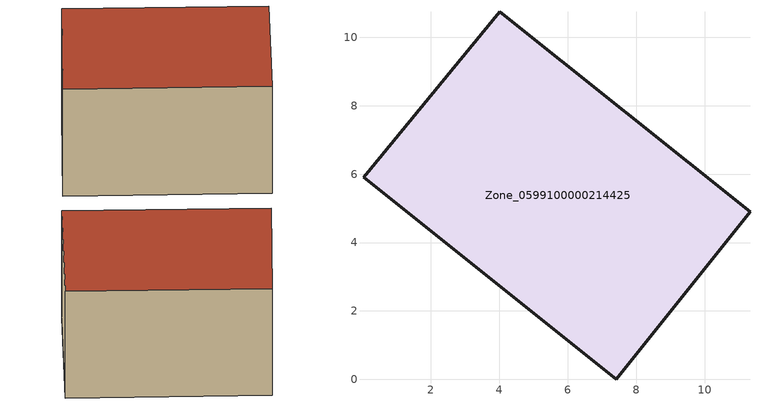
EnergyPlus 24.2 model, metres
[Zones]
Zone_0599100000214425
 floor ground (C_G): 7.42,0 0.03,5.92 4.02,10.75 11.33,4.9 z0.45
 wall outside (C_F): 4.02,10.75 0.03,5.92 7.42,0 11.33,4.9 4.02,10.75 z0.45:6.37
 roof outside (C_R): 0.03,5.92 7.42,0 11.33,4.9 4.02,10.75 z6.37
[BUILDING]
Pand.0599100000214425: North Axis=0; Terrain=City; Loads Convergence Tolerance Value=0.04; Temperature Convergence Tolerance Value=0.4; Solar Distribution=FullExterior; Maximum Number of Warmup Days=25; Minimum Number of Warmup Days=1
[Site:Location]
Rotterdam.The.Hague.AP_ZH_NLD Design_Conditions: Latitude=51.96; Longitude=4.45; Time Zone=1; Elevation=-4.5
[SITE:GROUNDTEMPERATURE:BUILDINGSURFACE]
18, 18, 18, 18, 18, 18, 18, 18, 18, 18, 18, 18
[MATERIAL] Thermal Absorptance=0.9; Solar Absorptance=0.7; Visible Absorptance=0.7
Name | Roughness | Thickness | Conductivity | Density | Specific Heat
G.TI.1946-1964 | MediumSmooth | 0.15 | 1 | 540 | 1210
F.TI.1946-1964 | Rough | 0.3 | 0.857143 | 1920 | 840
R.TI.1946-1964 | MediumRough | 0.2 | 0.277778 | 1500 | 1000
[CONSTRUCTION]
C_G: G.TI.1946-1964
C_F: F.TI.1946-1964
C_R: R.TI.1946-1964
[ZONE]
Zone_0599100000214425: Type=1; Multiplier=1; Ceiling Height=Autocalculate; Volume=Autocalculate; Floor Area=autocalculate; Part of Total Floor Area=Yes
[ZONEINFILTRATION:DESIGNFLOWRATE]
Infil_Zone_0599100000214425: Zone or ZoneList or Space or SpaceList=Zone_0599100000214425; Schedule=AlwaysOn; Design Flow Rate Calculation Method=Flow/Area; Flow Rate per Floor Area=0.003; Constant Term Coefficient=1; Temperature Term Coefficient=0; Velocity Term Coefficient=0; Velocity Squared Term Coefficient=0
[HVACTEMPLATE:ZONE:IDEALLOADSAIRSYSTEM]
Zone_0599100000214425: Maximum Heating Supply Air Temperature=50; Minimum Cooling Supply Air Temperature=13; Maximum Heating Supply Air Humidity Ratio=0.0156; Minimum Cooling Supply Air Humidity Ratio=0.0077; Heating Limit=NoLimit; Cooling Limit=NoLimit; Dehumidification Control Type=ConstantSensibleHeatRatio; Cooling Sensible Heat Ratio=0.7; Dehumidification Setpoint=60; Humidification Control Type=None; Humidification Setpoint=30; Outdoor Air Method=None; Outdoor Air Flow Rate per Person=0.00944; Outdoor Air Flow Rate per Zone Floor Area=0; Outdoor Air Flow Rate per Zone=0; Demand Controlled Ventilation Type=None; Outdoor Air Economizer Type=NoEconomizer; Heat Recovery Type=None; Sensible Heat Recovery Effectiveness=0.7; Latent Heat Recovery Effectiveness=0.65
[ZONECONTROL:THERMOSTAT]
ThermostatControl_Zone_0599100000214425: Zone or ZoneList=Zone_0599100000214425; Control Type Schedule=DualSetpointControlType; Control 1=Thermostat_Zone_0599100000214425; Temperature Difference Between Cutout And Setpoint=0
[THERMOSTATSETPOINT:DUALSETPOINT]
Thermostat_Zone_0599100000214425: Heating Setpoint Temperature Schedule=HeatingSetpoint_Zone_0599100000214425; Cooling Setpoint Temperature Schedule=CoolingSetpoint_Zone_0599100000214425
[SCHEDULE:COMPACT]
HeatingSetpoint_Zone_0599100000214425: Through: 12/31, For: AllDays, Until: 24:00, 21
CoolingSetpoint_Zone_0599100000214425: Through: 12/31, For: AllDays, Until: 24:00, 24
DualSetpointControlType: Through: 12/31, For: AllDays, Until: 24:00, 4
AlwaysOn: Through: 12/31, For: AllDays, Until: 24:00, 1
